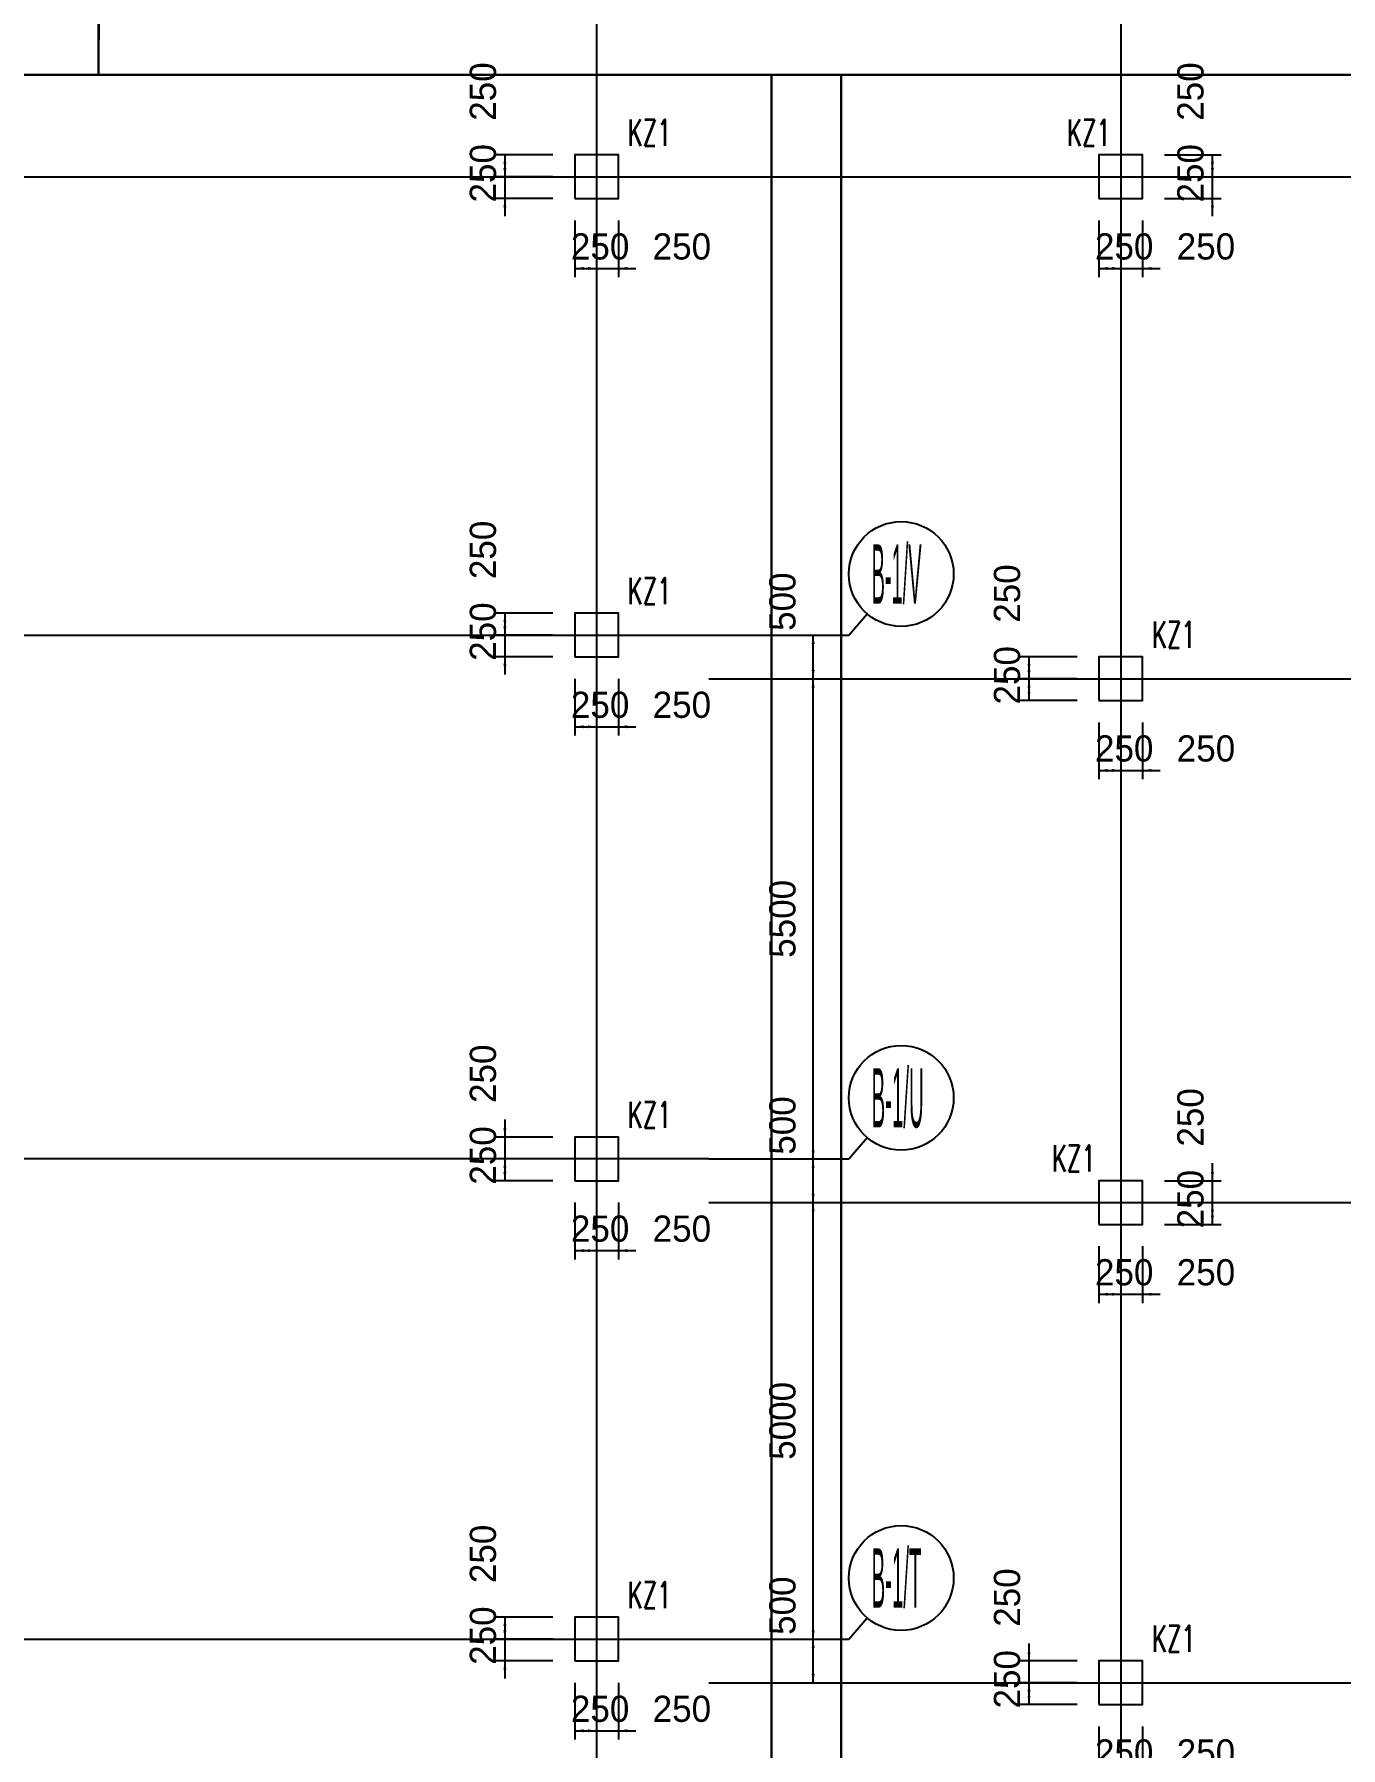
# Model space of a CAD drawing. Extents: x 387171 to 699106, y 11966 to 245688.
# Drawn here: x 526320 to 541277, y 183844 to 203470 of the extents above; entities that cross this region are included whole.
import ezdxf

# ---------------------------------------------------------------- set-up
doc = ezdxf.new("R2010")
doc.units = 0
doc.header["$LTSCALE"] = 100
doc.header["$MEASUREMENT"] = 0
for name, color, linetype in [('COLU', 7, 'Continuous'), ('DIM', 3, 'Continuous'), ('DOTE', 253, 'Continuous'), ('h后浇带', 51, 'Continuous'), ('L-AXIS', 3, 'Continuous'), ('NUM', 7, 'Continuous')]:
    doc.layers.add(name, color=color, linetype=linetype)
doc.styles.add('hztxt', font='hztxt')
doc.styles.get("Standard").update_dxf_attribs({"font": 'standard'})
doc.dimstyles.get("Standard").update_dxf_attribs({"dimtxt": 300, "dimasz": 100, "dimexe": 100, "dimexo": 250, "dimgap": 100, "dimtad": 0, "dimtoh": 1, "dimdec": 0, "dimdsep": 46, "dimcen": 0.09, "dimclrt": 7, "dimadec": 0, "dimazin": 0, "dimtfac": 1, "dimtdec": 4, "dimtofl": 0, "dimtmove": 0, "dimatfit": 3, "dimfxl": 1, "dimtolj": 1, "dimtzin": 0, "dimarcsym": 0})

# ---------------------------------------------------------------- blocks, each defined once
blk = doc.blocks.new('*D980')
at = {"layer": 'L-AXIS', "color": 0, "linetype": 'ByBlock', "lineweight": -2}
for p, q in [((534293, 190088), (535337, 190088)), ((535237, 185088), (535237, 190088)), ((534293, 185088), (535337, 185088))]:
    blk.add_line(p, q, dxfattribs=at)
for points in [[(535237, 190088), (535254, 189988), (535220, 189988)], [(535237, 185088), (535220, 185188), (535254, 185188)]]:
    blk.add_solid(points, dxfattribs=at)
at = {"layer": 'L-AXIS', "color": 7, "linetype": 'Continuous', "lineweight": -2, "insert": (534887, 187588), "char_height": 300, "width": 780, "attachment_point": 5, "rotation": 90, "style": 'hztxt'}
blk.add_mtext('5000', dxfattribs=at)
blk = doc.blocks.new('*D3850')
at = {"layer": 'L-AXIS', "color": 0, "linetype": 'ByBlock', "lineweight": -2}
for p, q in [((534293, 185088), (535337, 185088)), ((535237, 184588), (535237, 185088)), ((534293, 184588), (535337, 184588))]:
    blk.add_line(p, q, dxfattribs=at)
for points in [[(535237, 185088), (535254, 184988), (535220, 184988)], [(535237, 184588), (535220, 184688), (535254, 184688)]]:
    blk.add_solid(points, dxfattribs=at)
at = {"layer": 'L-AXIS', "color": 7, "linetype": 'Continuous', "lineweight": -2, "insert": (534887, 185471), "char_height": 300, "width": 566.67, "attachment_point": 5, "rotation": 90, "style": 'hztxt'}
blk.add_mtext('500', dxfattribs=at)
blk = doc.blocks.new('_AXISO')
blk.add_circle((0, 0), 0.5)
blk = doc.blocks.new('*D4081')
at = {"layer": 'L-AXIS', "color": 0, "linetype": 'ByBlock', "lineweight": -2}
for p, q in [((534293, 196088), (535337, 196088)), ((535237, 190588), (535237, 196088)), ((534293, 190588), (535337, 190588))]:
    blk.add_line(p, q, dxfattribs=at)
for points in [[(535237, 196088), (535254, 195988), (535220, 195988)], [(535237, 190588), (535220, 190688), (535254, 190688)]]:
    blk.add_solid(points, dxfattribs=at)
at = {"layer": 'L-AXIS', "color": 7, "linetype": 'Continuous', "lineweight": -2, "insert": (534887, 193338), "char_height": 300, "width": 780, "attachment_point": 5, "rotation": 90, "style": 'hztxt'}
blk.add_mtext('5500', dxfattribs=at)
blk = doc.blocks.new('*D4319')
at = {"layer": 'L-AXIS', "color": 0, "linetype": 'ByBlock', "lineweight": -2}
for p, q in [((534293, 196588), (535337, 196588)), ((535237, 196088), (535237, 196588)), ((534293, 196088), (535337, 196088))]:
    blk.add_line(p, q, dxfattribs=at)
for points in [[(535237, 196588), (535254, 196488), (535220, 196488)], [(535237, 196088), (535220, 196188), (535254, 196188)]]:
    blk.add_solid(points, dxfattribs=at)
at = {"layer": 'L-AXIS', "color": 7, "linetype": 'Continuous', "lineweight": -2, "insert": (534887, 196971), "char_height": 300, "width": 566.67, "attachment_point": 5, "rotation": 90, "style": 'hztxt'}
blk.add_mtext('500', dxfattribs=at)
blk = doc.blocks.new('*D2714')
at = {"layer": 'L-AXIS', "color": 0, "linetype": 'ByBlock', "lineweight": -2}
for p, q in [((534293, 190588), (535337, 190588)), ((535237, 190088), (535237, 190588)), ((534293, 190088), (535337, 190088))]:
    blk.add_line(p, q, dxfattribs=at)
for points in [[(535237, 190588), (535254, 190488), (535220, 190488)], [(535237, 190088), (535220, 190188), (535254, 190188)]]:
    blk.add_solid(points, dxfattribs=at)
at = {"layer": 'L-AXIS', "color": 7, "linetype": 'Continuous', "lineweight": -2, "insert": (534887, 190971), "char_height": 300, "width": 566.67, "attachment_point": 5, "rotation": 90, "style": 'hztxt'}
blk.add_mtext('500', dxfattribs=at)
blk = doc.blocks.new('*D2802')
at = {"layer": 'DIM', "color": 0, "linetype": 'ByBlock', "lineweight": -2}
for p, q in [((532258, 185338), (531608, 185338)), ((531708, 185338), (531708, 185088)), ((532258, 185088), (531608, 185088))]:
    blk.add_line(p, q, dxfattribs=at)
for points in [[(531708, 185338), (531725, 185238), (531691, 185238)], [(531708, 185088), (531691, 185188), (531725, 185188)]]:
    blk.add_solid(points, dxfattribs=at)
at = {"layer": 'DIM', "color": 7, "linetype": 'Continuous', "lineweight": -2, "insert": (531458, 186064), "char_height": 300, "width": 566.67, "attachment_point": 5, "rotation": 90, "style": 'hztxt'}
blk.add_mtext('250', dxfattribs=at)
blk = doc.blocks.new('*D3046')
at = {"layer": 'DIM', "color": 0, "linetype": 'ByBlock', "lineweight": -2}
for p, q in [((531708, 185288), (531708, 184638)), ((532258, 185088), (531608, 185088)), ((532258, 184838), (531608, 184838))]:
    blk.add_line(p, q, dxfattribs=at)
for points in [[(531708, 185088), (531691, 185188), (531725, 185188)], [(531708, 184838), (531725, 184738), (531691, 184738)]]:
    blk.add_solid(points, dxfattribs=at)
at = {"layer": 'DIM', "color": 7, "linetype": 'Continuous', "lineweight": -2, "insert": (531458, 185128), "char_height": 300, "width": 566.67, "attachment_point": 5, "rotation": 90, "style": 'hztxt'}
blk.add_mtext('250', dxfattribs=at)
blk = doc.blocks.new('*D3504')
at = {"layer": 'DIM', "color": 0, "linetype": 'ByBlock', "lineweight": -2}
for p, q in [((532508, 184588), (532508, 183938)), ((532758, 184588), (532758, 183938)), ((532508, 184038), (532758, 184038))]:
    blk.add_line(p, q, dxfattribs=at)
for points in [[(532508, 184038), (532608, 184055), (532608, 184021)], [(532758, 184038), (532658, 184021), (532658, 184055)]]:
    blk.add_solid(points, dxfattribs=at)
at = {"layer": 'DIM', "color": 7, "linetype": 'Continuous', "lineweight": -2, "insert": (532798, 184288), "char_height": 300, "width": 566.67, "attachment_point": 5, "style": 'hztxt'}
blk.add_mtext('250', dxfattribs=at)
blk = doc.blocks.new('*D1566')
at = {"layer": 'DIM', "color": 0, "linetype": 'ByBlock', "lineweight": -2}
for p, q in [((532758, 184588), (532758, 183938)), ((533008, 184588), (533008, 183938)), ((532558, 184038), (533208, 184038))]:
    blk.add_line(p, q, dxfattribs=at)
for points in [[(532758, 184038), (532658, 184021), (532658, 184055)], [(533008, 184038), (533108, 184055), (533108, 184021)]]:
    blk.add_solid(points, dxfattribs=at)
at = {"layer": 'DIM', "color": 7, "linetype": 'Continuous', "lineweight": -2, "insert": (533734, 184288), "char_height": 300, "width": 566.67, "attachment_point": 5, "style": 'hztxt'}
blk.add_mtext('250', dxfattribs=at)
blk = doc.blocks.new('*D3795')
at = {"layer": 'DIM', "color": 0, "linetype": 'ByBlock', "lineweight": -2}
for p, q in [((531708, 191038), (531708, 190388)), ((532258, 190838), (531608, 190838)), ((532258, 190588), (531608, 190588))]:
    blk.add_line(p, q, dxfattribs=at)
for points in [[(531708, 190838), (531691, 190938), (531725, 190938)], [(531708, 190588), (531725, 190488), (531691, 190488)]]:
    blk.add_solid(points, dxfattribs=at)
at = {"layer": 'DIM', "color": 7, "linetype": 'Continuous', "lineweight": -2, "insert": (531458, 191564), "char_height": 300, "width": 566.67, "attachment_point": 5, "rotation": 90, "style": 'hztxt'}
blk.add_mtext('250', dxfattribs=at)
blk = doc.blocks.new('*D4296')
at = {"layer": 'DIM', "color": 0, "linetype": 'ByBlock', "lineweight": -2}
for p, q in [((532258, 190588), (531608, 190588)), ((531708, 190588), (531708, 190338)), ((532258, 190338), (531608, 190338))]:
    blk.add_line(p, q, dxfattribs=at)
for points in [[(531708, 190588), (531725, 190488), (531691, 190488)], [(531708, 190338), (531691, 190438), (531725, 190438)]]:
    blk.add_solid(points, dxfattribs=at)
at = {"layer": 'DIM', "color": 7, "linetype": 'Continuous', "lineweight": -2, "insert": (531458, 190628), "char_height": 300, "width": 566.67, "attachment_point": 5, "rotation": 90, "style": 'hztxt'}
blk.add_mtext('250', dxfattribs=at)
blk = doc.blocks.new('*D123')
at = {"layer": 'DIM', "color": 0, "linetype": 'ByBlock', "lineweight": -2}
for p, q in [((532508, 190088), (532508, 189438)), ((532758, 190088), (532758, 189438)), ((532508, 189538), (532758, 189538))]:
    blk.add_line(p, q, dxfattribs=at)
for points in [[(532508, 189538), (532608, 189555), (532608, 189521)], [(532758, 189538), (532658, 189521), (532658, 189555)]]:
    blk.add_solid(points, dxfattribs=at)
at = {"layer": 'DIM', "color": 7, "linetype": 'Continuous', "lineweight": -2, "insert": (532798, 189788), "char_height": 300, "width": 566.67, "attachment_point": 5, "style": 'hztxt'}
blk.add_mtext('250', dxfattribs=at)
blk = doc.blocks.new('*D2620')
at = {"layer": 'DIM', "color": 0, "linetype": 'ByBlock', "lineweight": -2}
for p, q in [((532758, 190088), (532758, 189438)), ((533008, 190088), (533008, 189438)), ((532558, 189538), (533208, 189538))]:
    blk.add_line(p, q, dxfattribs=at)
for points in [[(532758, 189538), (532658, 189521), (532658, 189555)], [(533008, 189538), (533108, 189555), (533108, 189521)]]:
    blk.add_solid(points, dxfattribs=at)
at = {"layer": 'DIM', "color": 7, "linetype": 'Continuous', "lineweight": -2, "insert": (533734, 189788), "char_height": 300, "width": 566.67, "attachment_point": 5, "style": 'hztxt'}
blk.add_mtext('250', dxfattribs=at)
blk = doc.blocks.new('*D122')
at = {"layer": 'DIM', "color": 0, "linetype": 'ByBlock', "lineweight": -2}
for p, q in [((532258, 196838), (531608, 196838)), ((531708, 196838), (531708, 196588)), ((532258, 196588), (531608, 196588))]:
    blk.add_line(p, q, dxfattribs=at)
for points in [[(531708, 196838), (531725, 196738), (531691, 196738)], [(531708, 196588), (531691, 196688), (531725, 196688)]]:
    blk.add_solid(points, dxfattribs=at)
at = {"layer": 'DIM', "color": 7, "linetype": 'Continuous', "lineweight": -2, "insert": (531458, 197564), "char_height": 300, "width": 566.67, "attachment_point": 5, "rotation": 90, "style": 'hztxt'}
blk.add_mtext('250', dxfattribs=at)
blk = doc.blocks.new('*D2617')
at = {"layer": 'DIM', "color": 0, "linetype": 'ByBlock', "lineweight": -2}
for p, q in [((531708, 196788), (531708, 196138)), ((532258, 196588), (531608, 196588)), ((532258, 196338), (531608, 196338))]:
    blk.add_line(p, q, dxfattribs=at)
for points in [[(531708, 196588), (531691, 196688), (531725, 196688)], [(531708, 196338), (531725, 196238), (531691, 196238)]]:
    blk.add_solid(points, dxfattribs=at)
at = {"layer": 'DIM', "color": 7, "linetype": 'Continuous', "lineweight": -2, "insert": (531458, 196628), "char_height": 300, "width": 566.67, "attachment_point": 5, "rotation": 90, "style": 'hztxt'}
blk.add_mtext('250', dxfattribs=at)
blk = doc.blocks.new('*D2561')
at = {"layer": 'DIM', "color": 0, "linetype": 'ByBlock', "lineweight": -2}
for p, q in [((532508, 196088), (532508, 195438)), ((532758, 196088), (532758, 195438)), ((532508, 195538), (532758, 195538))]:
    blk.add_line(p, q, dxfattribs=at)
for points in [[(532508, 195538), (532608, 195555), (532608, 195521)], [(532758, 195538), (532658, 195521), (532658, 195555)]]:
    blk.add_solid(points, dxfattribs=at)
at = {"layer": 'DIM', "color": 7, "linetype": 'Continuous', "lineweight": -2, "insert": (532798, 195788), "char_height": 300, "width": 566.67, "attachment_point": 5, "style": 'hztxt'}
blk.add_mtext('250', dxfattribs=at)
blk = doc.blocks.new('*D2817')
at = {"layer": 'DIM', "color": 0, "linetype": 'ByBlock', "lineweight": -2}
for p, q in [((532758, 196088), (532758, 195438)), ((533008, 196088), (533008, 195438)), ((532558, 195538), (533208, 195538))]:
    blk.add_line(p, q, dxfattribs=at)
for points in [[(532758, 195538), (532658, 195521), (532658, 195555)], [(533008, 195538), (533108, 195555), (533108, 195521)]]:
    blk.add_solid(points, dxfattribs=at)
at = {"layer": 'DIM', "color": 7, "linetype": 'Continuous', "lineweight": -2, "insert": (533734, 195788), "char_height": 300, "width": 566.67, "attachment_point": 5, "style": 'hztxt'}
blk.add_mtext('250', dxfattribs=at)
blk = doc.blocks.new('*D3656')
at = {"layer": 'DIM', "color": 0, "linetype": 'ByBlock', "lineweight": -2}
for p, q in [((532258, 202088), (531608, 202088)), ((531708, 202088), (531708, 201838)), ((532258, 201838), (531608, 201838))]:
    blk.add_line(p, q, dxfattribs=at)
for points in [[(531708, 202088), (531725, 201988), (531691, 201988)], [(531708, 201838), (531691, 201938), (531725, 201938)]]:
    blk.add_solid(points, dxfattribs=at)
at = {"layer": 'DIM', "color": 7, "linetype": 'Continuous', "lineweight": -2, "insert": (531458, 202814), "char_height": 300, "width": 566.67, "attachment_point": 5, "rotation": 90, "style": 'hztxt'}
blk.add_mtext('250', dxfattribs=at)
blk = doc.blocks.new('*D3848')
at = {"layer": 'DIM', "color": 0, "linetype": 'ByBlock', "lineweight": -2}
for p, q in [((531708, 202038), (531708, 201388)), ((532258, 201838), (531608, 201838)), ((532258, 201588), (531608, 201588))]:
    blk.add_line(p, q, dxfattribs=at)
for points in [[(531708, 201838), (531691, 201938), (531725, 201938)], [(531708, 201588), (531725, 201488), (531691, 201488)]]:
    blk.add_solid(points, dxfattribs=at)
at = {"layer": 'DIM', "color": 7, "linetype": 'Continuous', "lineweight": -2, "insert": (531458, 201878), "char_height": 300, "width": 566.67, "attachment_point": 5, "rotation": 90, "style": 'hztxt'}
blk.add_mtext('250', dxfattribs=at)
blk = doc.blocks.new('*D3831')
at = {"layer": 'DIM', "color": 0, "linetype": 'ByBlock', "lineweight": -2}
for p, q in [((532508, 201338), (532508, 200688)), ((532758, 201338), (532758, 200688)), ((532508, 200788), (532758, 200788))]:
    blk.add_line(p, q, dxfattribs=at)
for points in [[(532508, 200788), (532608, 200805), (532608, 200771)], [(532758, 200788), (532658, 200771), (532658, 200805)]]:
    blk.add_solid(points, dxfattribs=at)
at = {"layer": 'DIM', "color": 7, "linetype": 'Continuous', "lineweight": -2, "insert": (532798, 201038), "char_height": 300, "width": 566.67, "attachment_point": 5, "style": 'hztxt'}
blk.add_mtext('250', dxfattribs=at)
blk = doc.blocks.new('*D4041')
at = {"layer": 'DIM', "color": 0, "linetype": 'ByBlock', "lineweight": -2}
for p, q in [((532758, 201338), (532758, 200688)), ((533008, 201338), (533008, 200688)), ((532558, 200788), (533208, 200788))]:
    blk.add_line(p, q, dxfattribs=at)
for points in [[(532758, 200788), (532658, 200771), (532658, 200805)], [(533008, 200788), (533108, 200805), (533108, 200771)]]:
    blk.add_solid(points, dxfattribs=at)
at = {"layer": 'DIM', "color": 7, "linetype": 'Continuous', "lineweight": -2, "insert": (533734, 201038), "char_height": 300, "width": 566.67, "attachment_point": 5, "style": 'hztxt'}
blk.add_mtext('250', dxfattribs=at)
blk = doc.blocks.new('*D295')
at = {"layer": 'DIM', "color": 0, "linetype": 'ByBlock', "lineweight": -2}
for p, q in [((538508, 201338), (538508, 200688)), ((538758, 201338), (538758, 200688)), ((538508, 200788), (538758, 200788))]:
    blk.add_line(p, q, dxfattribs=at)
for points in [[(538508, 200788), (538608, 200805), (538608, 200771)], [(538758, 200788), (538658, 200771), (538658, 200805)]]:
    blk.add_solid(points, dxfattribs=at)
at = {"layer": 'DIM', "color": 7, "linetype": 'Continuous', "lineweight": -2, "insert": (538798, 201038), "char_height": 300, "width": 566.67, "attachment_point": 5, "style": 'hztxt'}
blk.add_mtext('250', dxfattribs=at)
blk = doc.blocks.new('*D224')
at = {"layer": 'DIM', "color": 0, "linetype": 'ByBlock', "lineweight": -2}
for p, q in [((538758, 201338), (538758, 200688)), ((539008, 201338), (539008, 200688)), ((538558, 200788), (539208, 200788))]:
    blk.add_line(p, q, dxfattribs=at)
for points in [[(538758, 200788), (538658, 200771), (538658, 200805)], [(539008, 200788), (539108, 200805), (539108, 200771)]]:
    blk.add_solid(points, dxfattribs=at)
at = {"layer": 'DIM', "color": 7, "linetype": 'Continuous', "lineweight": -2, "insert": (539734, 201038), "char_height": 300, "width": 566.67, "attachment_point": 5, "style": 'hztxt'}
blk.add_mtext('250', dxfattribs=at)
blk = doc.blocks.new('*D462')
at = {"layer": 'DIM', "color": 0, "linetype": 'ByBlock', "lineweight": -2}
for p, q in [((539808, 201388), (539808, 202038)), ((539258, 201838), (539908, 201838)), ((539258, 201588), (539908, 201588))]:
    blk.add_line(p, q, dxfattribs=at)
for points in [[(539808, 201838), (539791, 201938), (539825, 201938)], [(539808, 201588), (539825, 201488), (539791, 201488)]]:
    blk.add_solid(points, dxfattribs=at)
at = {"layer": 'DIM', "color": 7, "linetype": 'Continuous', "lineweight": -2, "insert": (539558, 201878), "char_height": 300, "width": 566.67, "attachment_point": 5, "rotation": 90, "style": 'hztxt'}
blk.add_mtext('250', dxfattribs=at)
blk = doc.blocks.new('*D686')
at = {"layer": 'DIM', "color": 0, "linetype": 'ByBlock', "lineweight": -2}
for p, q in [((539258, 202088), (539908, 202088)), ((539808, 201838), (539808, 202088)), ((539258, 201838), (539908, 201838))]:
    blk.add_line(p, q, dxfattribs=at)
for points in [[(539808, 202088), (539825, 201988), (539791, 201988)], [(539808, 201838), (539791, 201938), (539825, 201938)]]:
    blk.add_solid(points, dxfattribs=at)
at = {"layer": 'DIM', "color": 7, "linetype": 'Continuous', "lineweight": -2, "insert": (539558, 202814), "char_height": 300, "width": 566.67, "attachment_point": 5, "rotation": 90, "style": 'hztxt'}
blk.add_mtext('250', dxfattribs=at)
blk = doc.blocks.new('*D3533')
at = {"layer": 'DIM', "color": 0, "linetype": 'ByBlock', "lineweight": -2}
for p, q in [((538258, 196338), (537608, 196338)), ((537708, 196338), (537708, 196088)), ((538258, 196088), (537608, 196088))]:
    blk.add_line(p, q, dxfattribs=at)
for points in [[(537708, 196338), (537725, 196238), (537691, 196238)], [(537708, 196088), (537691, 196188), (537725, 196188)]]:
    blk.add_solid(points, dxfattribs=at)
at = {"layer": 'DIM', "color": 7, "linetype": 'Continuous', "lineweight": -2, "insert": (537458, 197064), "char_height": 300, "width": 566.67, "attachment_point": 5, "rotation": 90, "style": 'hztxt'}
blk.add_mtext('250', dxfattribs=at)
blk = doc.blocks.new('*D3512')
at = {"layer": 'DIM', "color": 0, "linetype": 'ByBlock', "lineweight": -2}
for p, q in [((538258, 196088), (537608, 196088)), ((537708, 196088), (537708, 195838)), ((538258, 195838), (537608, 195838))]:
    blk.add_line(p, q, dxfattribs=at)
for points in [[(537708, 196088), (537725, 195988), (537691, 195988)], [(537708, 195838), (537691, 195938), (537725, 195938)]]:
    blk.add_solid(points, dxfattribs=at)
at = {"layer": 'DIM', "color": 7, "linetype": 'Continuous', "lineweight": -2, "insert": (537458, 196128), "char_height": 300, "width": 566.67, "attachment_point": 5, "rotation": 90, "style": 'hztxt'}
blk.add_mtext('250', dxfattribs=at)
blk = doc.blocks.new('*D1535')
at = {"layer": 'DIM', "color": 0, "linetype": 'ByBlock', "lineweight": -2}
for p, q in [((538508, 195588), (538508, 194938)), ((538758, 195588), (538758, 194938)), ((538508, 195038), (538758, 195038))]:
    blk.add_line(p, q, dxfattribs=at)
for points in [[(538508, 195038), (538608, 195055), (538608, 195021)], [(538758, 195038), (538658, 195021), (538658, 195055)]]:
    blk.add_solid(points, dxfattribs=at)
at = {"layer": 'DIM', "color": 7, "linetype": 'Continuous', "lineweight": -2, "insert": (538798, 195288), "char_height": 300, "width": 566.67, "attachment_point": 5, "style": 'hztxt'}
blk.add_mtext('250', dxfattribs=at)
blk = doc.blocks.new('*D1809')
at = {"layer": 'DIM', "color": 0, "linetype": 'ByBlock', "lineweight": -2}
for p, q in [((538758, 195588), (538758, 194938)), ((539008, 195588), (539008, 194938)), ((538558, 195038), (539208, 195038))]:
    blk.add_line(p, q, dxfattribs=at)
for points in [[(538758, 195038), (538658, 195021), (538658, 195055)], [(539008, 195038), (539108, 195055), (539108, 195021)]]:
    blk.add_solid(points, dxfattribs=at)
at = {"layer": 'DIM', "color": 7, "linetype": 'Continuous', "lineweight": -2, "insert": (539734, 195288), "char_height": 300, "width": 566.67, "attachment_point": 5, "style": 'hztxt'}
blk.add_mtext('250', dxfattribs=at)
blk = doc.blocks.new('*D2517')
at = {"layer": 'DIM', "color": 0, "linetype": 'ByBlock', "lineweight": -2}
for p, q in [((538508, 189588), (538508, 188938)), ((538758, 189588), (538758, 188938)), ((538508, 189038), (538758, 189038))]:
    blk.add_line(p, q, dxfattribs=at)
for points in [[(538508, 189038), (538608, 189055), (538608, 189021)], [(538758, 189038), (538658, 189021), (538658, 189055)]]:
    blk.add_solid(points, dxfattribs=at)
at = {"layer": 'DIM', "color": 7, "linetype": 'Continuous', "lineweight": -2, "insert": (538798, 189288), "char_height": 300, "width": 566.67, "attachment_point": 5, "style": 'hztxt'}
blk.add_mtext('250', dxfattribs=at)
blk = doc.blocks.new('*D511')
at = {"layer": 'DIM', "color": 0, "linetype": 'ByBlock', "lineweight": -2}
for p, q in [((538758, 189588), (538758, 188938)), ((539008, 189588), (539008, 188938)), ((538558, 189038), (539208, 189038))]:
    blk.add_line(p, q, dxfattribs=at)
for points in [[(538758, 189038), (538658, 189021), (538658, 189055)], [(539008, 189038), (539108, 189055), (539108, 189021)]]:
    blk.add_solid(points, dxfattribs=at)
at = {"layer": 'DIM', "color": 7, "linetype": 'Continuous', "lineweight": -2, "insert": (539734, 189288), "char_height": 300, "width": 566.67, "attachment_point": 5, "style": 'hztxt'}
blk.add_mtext('250', dxfattribs=at)
blk = doc.blocks.new('*D738')
at = {"layer": 'DIM', "color": 0, "linetype": 'ByBlock', "lineweight": -2}
for p, q in [((539258, 190088), (539908, 190088)), ((539808, 189838), (539808, 190088)), ((539258, 189838), (539908, 189838))]:
    blk.add_line(p, q, dxfattribs=at)
for points in [[(539808, 190088), (539825, 189988), (539791, 189988)], [(539808, 189838), (539791, 189938), (539825, 189938)]]:
    blk.add_solid(points, dxfattribs=at)
at = {"layer": 'DIM', "color": 7, "linetype": 'Continuous', "lineweight": -2, "insert": (539558, 190128), "char_height": 300, "width": 566.67, "attachment_point": 5, "rotation": 90, "style": 'hztxt'}
blk.add_mtext('250', dxfattribs=at)
blk = doc.blocks.new('*D719')
at = {"layer": 'DIM', "color": 0, "linetype": 'ByBlock', "lineweight": -2}
for p, q in [((539808, 189888), (539808, 190538)), ((539258, 190338), (539908, 190338)), ((539258, 190088), (539908, 190088))]:
    blk.add_line(p, q, dxfattribs=at)
for points in [[(539808, 190338), (539791, 190438), (539825, 190438)], [(539808, 190088), (539825, 189988), (539791, 189988)]]:
    blk.add_solid(points, dxfattribs=at)
at = {"layer": 'DIM', "color": 7, "linetype": 'Continuous', "lineweight": -2, "insert": (539558, 191064), "char_height": 300, "width": 566.67, "attachment_point": 5, "rotation": 90, "style": 'hztxt'}
blk.add_mtext('250', dxfattribs=at)
blk = doc.blocks.new('*D1193')
at = {"layer": 'DIM', "color": 0, "linetype": 'ByBlock', "lineweight": -2}
for p, q in [((537708, 185038), (537708, 184388)), ((538258, 184838), (537608, 184838)), ((538258, 184588), (537608, 184588))]:
    blk.add_line(p, q, dxfattribs=at)
for points in [[(537708, 184838), (537691, 184938), (537725, 184938)], [(537708, 184588), (537725, 184488), (537691, 184488)]]:
    blk.add_solid(points, dxfattribs=at)
at = {"layer": 'DIM', "color": 7, "linetype": 'Continuous', "lineweight": -2, "insert": (537458, 185564), "char_height": 300, "width": 566.67, "attachment_point": 5, "rotation": 90, "style": 'hztxt'}
blk.add_mtext('250', dxfattribs=at)
blk = doc.blocks.new('*D3871')
at = {"layer": 'DIM', "color": 0, "linetype": 'ByBlock', "lineweight": -2}
for p, q in [((538258, 184588), (537608, 184588)), ((537708, 184588), (537708, 184338)), ((538258, 184338), (537608, 184338))]:
    blk.add_line(p, q, dxfattribs=at)
for points in [[(537708, 184588), (537725, 184488), (537691, 184488)], [(537708, 184338), (537691, 184438), (537725, 184438)]]:
    blk.add_solid(points, dxfattribs=at)
at = {"layer": 'DIM', "color": 7, "linetype": 'Continuous', "lineweight": -2, "insert": (537458, 184628), "char_height": 300, "width": 566.67, "attachment_point": 5, "rotation": 90, "style": 'hztxt'}
blk.add_mtext('250', dxfattribs=at)
blk = doc.blocks.new('*D4076')
at = {"layer": 'DIM', "color": 0, "linetype": 'ByBlock', "lineweight": -2}
for p, q in [((538508, 184088), (538508, 183438)), ((538758, 184088), (538758, 183438)), ((538508, 183538), (538758, 183538))]:
    blk.add_line(p, q, dxfattribs=at)
for points in [[(538508, 183538), (538608, 183555), (538608, 183521)], [(538758, 183538), (538658, 183521), (538658, 183555)]]:
    blk.add_solid(points, dxfattribs=at)
at = {"layer": 'DIM', "color": 7, "linetype": 'Continuous', "lineweight": -2, "insert": (538798, 183788), "char_height": 300, "width": 566.67, "attachment_point": 5, "style": 'hztxt'}
blk.add_mtext('250', dxfattribs=at)
blk = doc.blocks.new('*D4322')
at = {"layer": 'DIM', "color": 0, "linetype": 'ByBlock', "lineweight": -2}
for p, q in [((538758, 184088), (538758, 183438)), ((539008, 184088), (539008, 183438)), ((538558, 183538), (539208, 183538))]:
    blk.add_line(p, q, dxfattribs=at)
for points in [[(538758, 183538), (538658, 183521), (538658, 183555)], [(539008, 183538), (539108, 183555), (539108, 183521)]]:
    blk.add_solid(points, dxfattribs=at)
at = {"layer": 'DIM', "color": 7, "linetype": 'Continuous', "lineweight": -2, "insert": (539734, 183788), "char_height": 300, "width": 566.67, "attachment_point": 5, "style": 'hztxt'}
blk.add_mtext('250', dxfattribs=at)
blk = doc.blocks.new('后浇带现场')
at = {"color": 6, "lineweight": 30}
for points in [[(714656, 762040), (714656, 738930), (710056, 738930), (710056, 730049), (775507, 730049), (775507, 772730)], [(660511, 730049), (710056, 730049), (710057, 730849), (660479, 730849)], [(760007, 730049), (760007, 673430), (717757, 673430), (717757, 730049)], [(759207, 730049), (759207, 674230), (718557, 674230), (718557, 730049)]]:
    blk.add_lwpolyline(points, dxfattribs=at)
at = {"layer": 'h后浇带', "color": 1}
for p, q in [((717757, 730049), (717757, 685030)), ((718557, 730049), (718557, 685030))]:
    blk.add_line(p, q, dxfattribs=at)

msp = doc.modelspace()

# ---------------------------------------------------------------- linework, layer by layer
at = {"layer": 'COLU'}
for points in [[(532508.1, 201587.9), (533008.1, 201587.9), (533008.1, 202087.9), (532508.1, 202087.9)], [(538508.1, 201587.9), (539008.1, 201587.9), (539008.1, 202087.9), (538508.1, 202087.9)], [(532508.1, 196337.9), (533008.1, 196337.9), (533008.1, 196837.9), (532508.1, 196837.9)], [(538508.1, 195837.9), (539008.1, 195837.9), (539008.1, 196337.9), (538508.1, 196337.9)], [(532508.1, 190337.9), (533008.1, 190337.9), (533008.1, 190837.9), (532508.1, 190837.9)], [(538508.1, 189837.9), (539008.1, 189837.9), (539008.1, 190337.9), (538508.1, 190337.9)], [(532508.1, 184837.9), (533008.1, 184837.9), (533008.1, 185337.9), (532508.1, 185337.9)], [(538508.1, 184337.9), (539008.1, 184337.9), (539008.1, 184837.9), (538508.1, 184837.9)]]:
    msp.add_lwpolyline(points, close=True, dxfattribs=at)
at = {"layer": 'DOTE'}
for p, q in [((532758, 238913.1), (532758.2, 95505.2)), ((538758.1, 238913.1), (538758.1, 94087.9)), ((489178.8, 201837.9), (546133.1, 201837.9)), ((489379.5, 196587.9), (534043.3, 196587.9)), ((534043.3, 196087.9), (664518.6, 196087.9)), ((534043.3, 190587.9), (489620.4, 190587.9)), ((534043.3, 190087.9), (664518.6, 190087.9)), ((508458.1, 185087.9), (534043.3, 185087.9)), ((534043.3, 184587.9), (581889.7, 184587.9))]:
    msp.add_line(p, q, dxfattribs=at)
at = {"layer": 'L-AXIS'}
for p, q in [((535645.3, 196587.9), (535854.8, 196832.4)), ((534043.3, 196587.9), (535645.3, 196587.9)), ((535645.3, 190587.9), (535854.8, 190832.4)), ((534043.3, 190587.9), (535645.3, 190587.9)), ((535645.3, 185087.9), (535854.8, 185332.4)), ((534043.3, 185087.9), (535645.3, 185087.9))]:
    msp.add_line(p, q, dxfattribs=at)

# ---------------------------------------------------------------- block references
at = {"color": 3, "lineweight": 30}
msp.add_blockref('后浇带现场', (-182998.7, -527042.1), dxfattribs=at)
at = {"layer": 'L-AXIS'}
ref = msp.add_blockref('_AXISO', (536245.3, 197287.9), dxfattribs=dict(at, xscale=1199.999999999997, yscale=1200, rotation=359.9996457873818))
ref.add_attrib('A', 'B-1/V', (535905.9, 196948.5), dxfattribs={"height": 678.82, "style": 'hztxt', "width": 0.252427})
ref = msp.add_blockref('_AXISO', (536245.3, 191287.9), dxfattribs=dict(at, xscale=1199.999999999997, yscale=1200, rotation=359.9996457873818))
ref.add_attrib('A', 'B-1/U', (535905.9, 190948.5), dxfattribs={"height": 678.82, "style": 'hztxt', "width": 0.257426})
ref = msp.add_blockref('_AXISO', (536245.3, 185787.9), dxfattribs=dict(at, xscale=1199.999999999997, yscale=1200, rotation=359.9996457873818))
ref.add_attrib('A', 'B-1/T', (535905.9, 185448.5), dxfattribs={"height": 678.82, "style": 'hztxt', "width": 0.257426})

# ---------------------------------------------------------------- texts
at = {"layer": 'NUM', "color": 200, "width": 0.7}
for p in [(533114.1, 202194), (538142.4, 202194), (533114.1, 196944), (539114.1, 196444), (533114.1, 190944), (537969.2, 190444), (533114.1, 185444), (539114.1, 184944)]:
    msp.add_text('KZ1', height=300, dxfattribs=at).set_placement(p)

# ---------------------------------------------------------------- dimensions: what is measured, and where the dimension line sits
at = {"layer": 'DIM', "color": 200}
for p1, p2, picture, middle in [((532508.1, 202087.9), (532508.1, 201837.9), '*D3656', (531458.1, 202306)), ((539008.1, 201837.9), (539008.1, 202087.9), '*D686', (539558.1, 202306)), ((532508.1, 201837.9), (532508.1, 201587.9), '*D3848', (531458.1, 201369.9)), ((539008.1, 201587.9), (539008.1, 201837.9), '*D462', (539558.1, 201369.9)), ((532508.1, 201587.9), (532758.1, 201587.9), '*D3831', (532290, 201037.9)), ((532758.1, 201587.9), (533008.1, 201587.9), '*D4041', (533226.1, 201037.9)), ((538508.1, 201587.9), (538758.1, 201587.9), '*D295', (538290, 201037.9)), ((538758.1, 201587.9), (539008.1, 201587.9), '*D224', (539226.1, 201037.9)), ((532508.1, 196837.9), (532508.1, 196587.9), '*D122', (531458.1, 197056)), ((538508.1, 196337.9), (538508.1, 196087.9), '*D3533', (537458.1, 196556)), ((532508.1, 196587.9), (532508.1, 196337.9), '*D2617', (531458.1, 196119.9)), ((532508.1, 196337.9), (532758.1, 196337.9), '*D2561', (532290, 195787.9)), ((532758.1, 196337.9), (533008.1, 196337.9), '*D2817', (533226.1, 195787.9)), ((538508.1, 196087.9), (538508.1, 195837.9), '*D3512', (537458.1, 195619.9)), ((538508.1, 195837.9), (538758.1, 195837.9), '*D1535', (538290, 195287.9)), ((538758.1, 195837.9), (539008.1, 195837.9), '*D1809', (539226.1, 195287.9)), ((532508.1, 190837.9), (532508.1, 190587.9), '*D3795', (531458.1, 191056)), ((539008.1, 190087.9), (539008.1, 190337.9), '*D719', (539558.1, 190556)), ((532508.1, 190587.9), (532508.1, 190337.9), '*D4296', (531458.1, 190119.9)), ((539008.1, 189837.9), (539008.1, 190087.9), '*D738', (539558.1, 189619.9)), ((532508.1, 190337.9), (532758.1, 190337.9), '*D123', (532290, 189787.9)), ((532758.1, 190337.9), (533008.1, 190337.9), '*D2620', (533226.1, 189787.9)), ((538508.1, 189837.9), (538758.1, 189837.9), '*D2517', (538290, 189287.9)), ((538758.1, 189837.9), (539008.1, 189837.9), '*D511', (539226.1, 189287.9)), ((532508.1, 185337.9), (532508.1, 185087.9), '*D2802', (531458.1, 185556)), ((538508.1, 184837.9), (538508.1, 184587.9), '*D1193', (537458.1, 185056)), ((532508.1, 185087.9), (532508.1, 184837.9), '*D3046', (531458.1, 184619.9)), ((538508.1, 184587.9), (538508.1, 184337.9), '*D3871', (537458.1, 184119.9)), ((532508.1, 184837.9), (532758.1, 184837.9), '*D3504', (532290, 184287.9)), ((532758.1, 184837.9), (533008.1, 184837.9), '*D1566', (533226.1, 184287.9)), ((538508.1, 184337.9), (538758.1, 184337.9), '*D4076', (538290, 183787.9)), ((538758.1, 184337.9), (539008.1, 184337.9), '*D4322', (539226.1, 183787.9))]:
    dim = msp.add_aligned_dim(p1=p1, p2=p2, distance=-800, dimstyle='Standard', dxfattribs=at)
    dim.commit()
    dim.dimension.update_dxf_attribs({"geometry": picture, "text_midpoint": middle})
at = {"layer": 'L-AXIS'}
for base, p1, p2, picture, middle in [((535237, 196587.9), (534043.3, 196087.9), (534043.3, 196587.9), '*D4319', (534887, 196337.9)), ((535237, 196087.9), (534043.3, 190587.9), (534043.3, 196087.9), '*D4081', (534887, 193337.9)), ((535237, 190587.9), (534043.3, 190087.9), (534043.3, 190587.9), '*D2714', (534887, 190337.9)), ((535237, 190087.9), (534043.3, 185087.9), (534043.3, 190087.9), '*D980', (534887, 187587.9)), ((535237, 185087.9), (534043.3, 184587.9), (534043.3, 185087.9), '*D3850', (534887, 184837.9))]:
    dim = msp.add_linear_dim(base=base, p1=p1, p2=p2, angle=90, dimstyle='Standard', dxfattribs=at)
    dim.commit()
    dim.dimension.update_dxf_attribs({"geometry": picture, "text_midpoint": middle})

doc.saveas('drawing.dxf')
